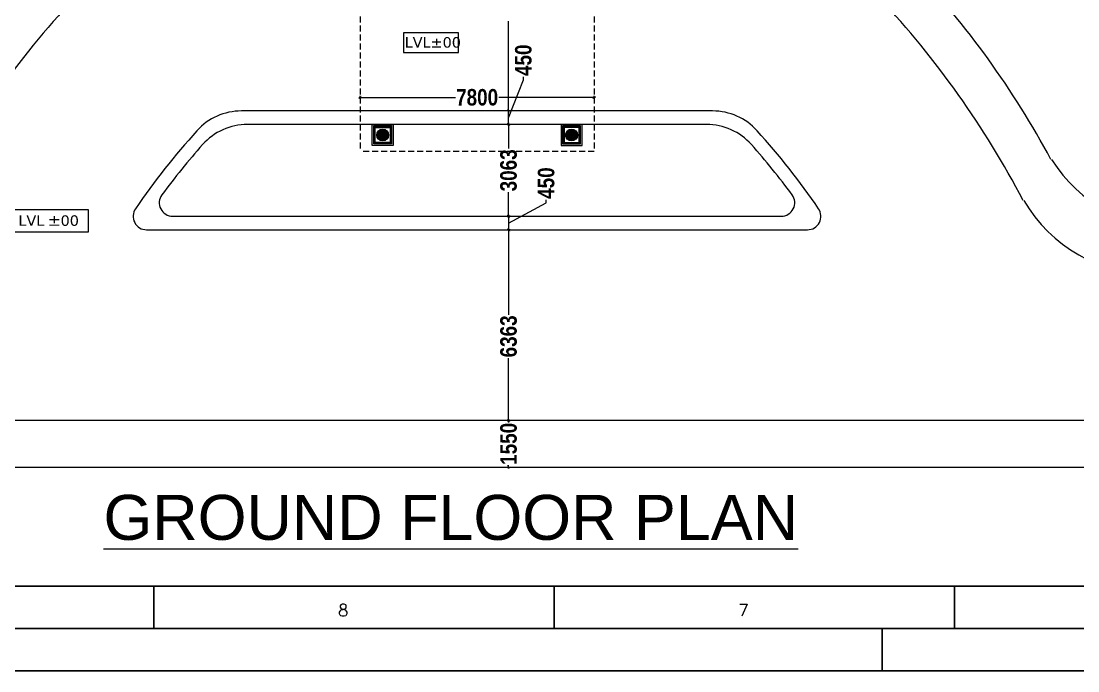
# Model space of a CAD drawing. Header units: millimetres. Extents: x -3092162 to 4513894, y -12317808 to 1849994.
# Drawn here: x -431629 to -396384, y -5918249 to -5896580 of the extents above; entities that cross this region are included whole.
import ezdxf
from ezdxf.enums import TextEntityAlignment as Align

# ---------------------------------------------------------------- set-up
doc = ezdxf.new("R2010")
doc.units = ezdxf.units.MM
doc.header["$LTSCALE"] = 2
doc.header["$MEASUREMENT"] = 0
doc.linetypes.add('DASHED2', pattern=[0.375, 0.25, -0.125])
for name, color, linetype, lineweight in [('COL. R', 140, 'Continuous', 15), ('D DIM', 250, 'Continuous', 9), ('TEXT', 7, 'Continuous', 13), ('WAll', 250, 'Continuous', 35)]:
    doc.layers.add(name, color=color, linetype=linetype, lineweight=lineweight)
doc.layers.add('DOT', color=7, linetype='DASHED2', lineweight=0, true_color=0x89067c)
doc.layers.add('ROAD', color=7, linetype='Continuous', lineweight=15, true_color=0x004a6a)
doc.layers.add('formate', color=7, linetype='Continuous')
doc.styles.add('5555', font='romans.shx', dxfattribs={"height": 125})
doc.styles.add('arial', font='arial.ttf')
doc.styles.add('COLOUMNN DIM', font='ARIALNB.TTF', dxfattribs={"height": 550})
doc.styles.add('style2', font='verdana.ttf')

# ---------------------------------------------------------------- blocks, each defined once
blk = doc.blocks.new('sdfs')
at = {"layer": 'formate', "color": 0}
for p, q in [((-2856152, -7756684), (-2734278, -7756684)), ((-2815300, -7756684), (-2815300, -7757783)), ((-2804929, -7756684), (-2804929, -7757783)), ((-2794559, -7756684), (-2794559, -7757783)), ((-2861643, -7757783), (-2733180, -7757783)), ((-2796431, -7757783), (-2796431, -7758881)), ((-2862742, -7758881), (-2732082, -7758881))]:
    blk.add_line(p, q, dxfattribs=at)
at = {"layer": 'formate', "color": 0, "style": '5555'}
for s, p in [('8', (-2810393, -7757466)), ('7', (-2800022, -7757466))]:
    blk.add_text(s, height=311, dxfattribs=at).set_placement(p, align=Align.CENTER)
blk = doc.blocks.new('_ArchTick')
at = {"color": 0, "linetype": 'ByBlock', "const_width": 0.15}
blk.add_lwpolyline([(-0.5, -0.5), (0.5, 0.5)], dxfattribs=at)

msp = doc.modelspace()

# ---------------------------------------------------------------- hatches: boundary and pattern name
at = {"layer": 'COL. R', "ltscale": 100}
h = msp.add_hatch(color=256, dxfattribs=at)
h.set_gradient(color1=(0, 127, 255), color2=(41, 148, 255), one_color=1, tint=0.58)
h.paths.add_polyline_path([(-419771.1, -5900377.3, 1), (-419371.1, -5900377.3, 1)])
h = msp.add_hatch(color=256, dxfattribs=at)
h.set_gradient(color1=(0, 127, 255), color2=(41, 148, 255), one_color=1, tint=0.58)
h.paths.add_polyline_path([(-413471.1, -5900377.3, 1), (-413071.1, -5900377.3, 1)])

# ---------------------------------------------------------------- linework, layer by layer
for centre in [(-419571.1, -5900377.3), (-413271.1, -5900377.3)]:
    msp.add_circle(centre, 200, dxfattribs=at)
at = {"layer": 'D DIM', "ltscale": 100}
for p, q in [((-415370.9, -5899625.3), (-415370.9, -5896586)), ((-415370.9, -5899800.3), (-414877.1, -5898539)), ((-414877.1, -5898539), (-414877.1, -5898439)), ((-420371.1, -5899122.8), (-417143.2, -5899122.8)), ((-420321.1, -5899172.8), (-420321.1, -5899072.8)), ((-412471.1, -5899122.8), (-415699, -5899122.8)), ((-412521.1, -5899172.8), (-412521.1, -5899072.8)), ((-415370.9, -5899575.3), (-415420.9, -5899575.3)), ((-415320.9, -5899575.3), (-415420.9, -5899575.3)), ((-415370.9, -5900075.3), (-415370.9, -5899525.3)), ((-415370.9, -5900025.3), (-415420.9, -5900025.3)), ((-415320.9, -5900025.3), (-415420.9, -5900025.3)), ((-415370.9, -5899975.3), (-415370.9, -5900831.3)), ((-415370.9, -5903138.7), (-415370.9, -5902282.7)), ((-415371.3, -5903313.7), (-414117.4, -5902636.5)), ((-414117.4, -5902636.5), (-414117.4, -5902536.5)), ((-415321.3, -5903088.7), (-415421.3, -5903088.7)), ((-415370.9, -5903088.7), (-415420.9, -5903088.7)), ((-415371.3, -5903038.7), (-415371.3, -5903588.7)), ((-415321.3, -5903538.7), (-415421.3, -5903538.7)), ((-415320.9, -5903538.7), (-415420.9, -5903538.7)), ((-415370.9, -5903488.7), (-415370.9, -5906370.4)), ((-415370.9, -5909951.8), (-415370.9, -5907818.7)), ((-415420.9, -5909901.8), (-415320.9, -5909901.8)), ((-415420.9, -5909901.8), (-415320.9, -5909901.8)), ((-415370.9, -5909851.8), (-415370.9, -5909966.3)), ((-415420.9, -5911451.8), (-415320.9, -5911451.8)), ((-415370.9, -5911501.8), (-415370.9, -5911387.3))]:
    msp.add_line(p, q, dxfattribs=at)
at = {"layer": 'DOT', "ltscale": 400}
for p, q in [((-420321.1, -5892226.6), (-420321.1, -5900924.1)), ((-412521.1, -5892226.6), (-412521.1, -5900924.1)), ((-412521.1, -5900924.1), (-420321.1, -5900924.1))]:
    msp.add_line(p, q, dxfattribs=at)
at = {"layer": 'ROAD', "ltscale": 100}
for p, q in [((-408566.9, -5899575.3), (-424281.8, -5899575.3)), ((-408767.9, -5900025.3), (-424080.7, -5900025.3)), ((-426571.6, -5903088.7), (-406277, -5903088.7)), ((-427444.2, -5903538.7), (-405404.4, -5903538.7)), ((-384177.3, -5909901.8), (-463149.5, -5909901.8)), ((-463267, -5911451.8), (-384177.3, -5911451.8))]:
    msp.add_line(p, q, dxfattribs=at)
for centre, radius, start, end in [((-409211.8, -5915327.1), 29903.5, 136.63768, 151.79664), ((-423636.9, -5915327.1), 29903.5, 28.20336, 43.36232), ((-407474.3, -5916763), 30653, 136.91616, 152.39639), ((-425374.4, -5916763), 30653, 27.60361, 43.08384), ((-424281.8, -5901575.3), 2000, 90, 137.89816), ((-408566.9, -5901575.3), 2000, 42.10184, 90), ((-424080.7, -5902025.3), 2000, 90, 138.41187), ((-408767.9, -5902025.3), 2000, 41.58813, 90), ((-407474.3, -5916763), 24653, 137.89816, 145.59879), ((-425374.4, -5916763), 24653, 34.40121, 42.10184), ((-407474.3, -5916763), 24203, 138.41187, 143.51353), ((-425374.4, -5916763), 24203, 36.48647, 41.58813), ((-393022.5, -5898538.7), 5000, 212.08501, 270), ((-426571.6, -5902638.7), 450, 143.51353, 270), ((-406277, -5902638.7), 450, 270, 36.48647), ((-427444.2, -5903088.7), 450, 145.59879, 270), ((-405404.4, -5903088.7), 450, 270, 34.40121), ((-393867.8, -5900038.7), 5000, 210.28086, 270)]:
    msp.add_arc(centre, radius, start, end, dxfattribs=at)
at = {"layer": 'TEXT', "ltscale": 0.1}
for p, q in [((-417038.4, -5896969.8), (-418880.3, -5896969.8)), ((-418880.3, -5896969.8), (-418880.3, -5897629.6)), ((-417038.4, -5897629.6), (-417038.4, -5896969.8)), ((-418880.3, -5897629.6), (-417038.4, -5897629.6))]:
    msp.add_line(p, q, dxfattribs=at)
at = {"layer": 'WAll', "lineweight": 9, "ltscale": 100}
for p, q in [((-419921.1, -5900723.8), (-419921.1, -5900023.8)), ((-419921.1, -5900023.8), (-419221.1, -5900023.8)), ((-419221.1, -5900023.8), (-419221.1, -5900723.8)), ((-412921.1, -5900023.8), (-413621.1, -5900023.8)), ((-413621.1, -5900023.8), (-413621.1, -5900723.8)), ((-412921.1, -5900723.8), (-412921.1, -5900023.8)), ((-419871.1, -5900673.8), (-419871.1, -5900073.8)), ((-419871.1, -5900073.8), (-419271.1, -5900073.8)), ((-419846.1, -5900648.8), (-419846.1, -5900098.8)), ((-419846.1, -5900098.8), (-419296.1, -5900098.8)), ((-419821.1, -5900623.8), (-419821.1, -5900123.8)), ((-419821.1, -5900123.8), (-419321.1, -5900123.8)), ((-419321.1, -5900123.8), (-419321.1, -5900623.8)), ((-419296.1, -5900098.8), (-419296.1, -5900648.8)), ((-419271.1, -5900073.8), (-419271.1, -5900673.8)), ((-412971.1, -5900073.8), (-413571.1, -5900073.8)), ((-413571.1, -5900073.8), (-413571.1, -5900673.8)), ((-412996.1, -5900098.8), (-413546.1, -5900098.8)), ((-413546.1, -5900098.8), (-413546.1, -5900648.8)), ((-413021.1, -5900123.8), (-413521.1, -5900123.8)), ((-413521.1, -5900123.8), (-413521.1, -5900623.8)), ((-413021.1, -5900623.8), (-413021.1, -5900123.8)), ((-412996.1, -5900648.8), (-412996.1, -5900098.8)), ((-412971.1, -5900673.8), (-412971.1, -5900073.8)), ((-419221.1, -5900723.8), (-419921.1, -5900723.8)), ((-419271.1, -5900673.8), (-419871.1, -5900673.8)), ((-419296.1, -5900648.8), (-419846.1, -5900648.8)), ((-419321.1, -5900623.8), (-419821.1, -5900623.8)), ((-413621.1, -5900723.8), (-412921.1, -5900723.8)), ((-413571.1, -5900673.8), (-412971.1, -5900673.8)), ((-413546.1, -5900648.8), (-412996.1, -5900648.8)), ((-413521.1, -5900623.8), (-413021.1, -5900623.8))]:
    msp.add_line(p, q, dxfattribs=at)
at = {"layer": 'WAll', "lineweight": 18, "ltscale": 100}
for p, q in [((-429384.7, -5902875.8), (-431864.3, -5902875.8)), ((-429384.7, -5903605.8), (-429384.7, -5902875.8)), ((-431864.3, -5903605.8), (-429384.7, -5903605.8))]:
    msp.add_line(p, q, dxfattribs=at)

# ---------------------------------------------------------------- block references
at = {"layer": 'D DIM', "ltscale": 100, "xscale": 100, "yscale": 100, "zscale": 100}
for p, rotation in [((-420321.1, -5899122.8), 180), ((-415370.9, -5899575.3), 270), ((-415370.9, -5899575.3), 90), ((-415370.9, -5900025.3), 270), ((-415370.9, -5900025.3), 90), ((-415371.3, -5903088.7), 90), ((-415370.9, -5903088.7), 270), ((-415371.3, -5903538.7), 270), ((-415370.9, -5903538.7), 90), ((-415370.9, -5909901.8), 270), ((-415370.9, -5909901.8), 90), ((-415370.9, -5911451.8), 270)]:
    msp.add_blockref('_ArchTick', p, dxfattribs=dict(at, rotation=rotation))
msp.add_blockref('_ArchTick', (-412521.1, -5899122.8), dxfattribs=at)
at = {"layer": 'formate', "xscale": 1.287321868643671, "yscale": 1.287321868643671, "zscale": 1.287321868643671}
msp.add_blockref('sdfs', (3196994.4, 4069928.1), dxfattribs=at)

# ---------------------------------------------------------------- texts
at = {"layer": 'D DIM', "ltscale": 100, "char_height": 550, "attachment_point": 5, "rotation": 90, "style": 'COLOUMNN DIM'}
for s, insert in [('\\A1;450', (-414877.1, -5897884.6)), ('\\A1;3063', (-415370.9, -5901557)), ('\\A1;450', (-414117.4, -5901982.1)), ('\\A1;6363', (-415370.9, -5907094.5)), ('\\A1;1550', (-415370.9, -5910676.8))]:
    msp.add_mtext(s, dxfattribs=dict(at, insert=insert))
at = {"layer": 'D DIM', "ltscale": 100, "insert": (-416421.1, -5899122.8), "char_height": 550, "attachment_point": 5, "style": 'COLOUMNN DIM'}
msp.add_mtext('\\A1;7800', dxfattribs=at)
at = {"layer": 'TEXT', "lineweight": 50, "style": 'style2'}
msp.add_text('LVL±00', height=350, dxfattribs=at).set_placement((-418837, -5897462.9))
at = {"layer": 'TEXT'}
for s, height, style, p in [('LVL', 350, 'style2', (-431721.3, -5903406.6)), ('±', 379.2, 'style2', (-430740.2, -5903406.6)), ('00', 350, 'style2', (-430313.4, -5903406.6)), ('%%UGROUND FLOOR PLAN', 1500, 'arial', (-428884, -5913880.1))]:
    msp.add_text(s, height=height, dxfattribs=dict(at, style=style)).set_placement(p)

doc.saveas('drawing.dxf')
